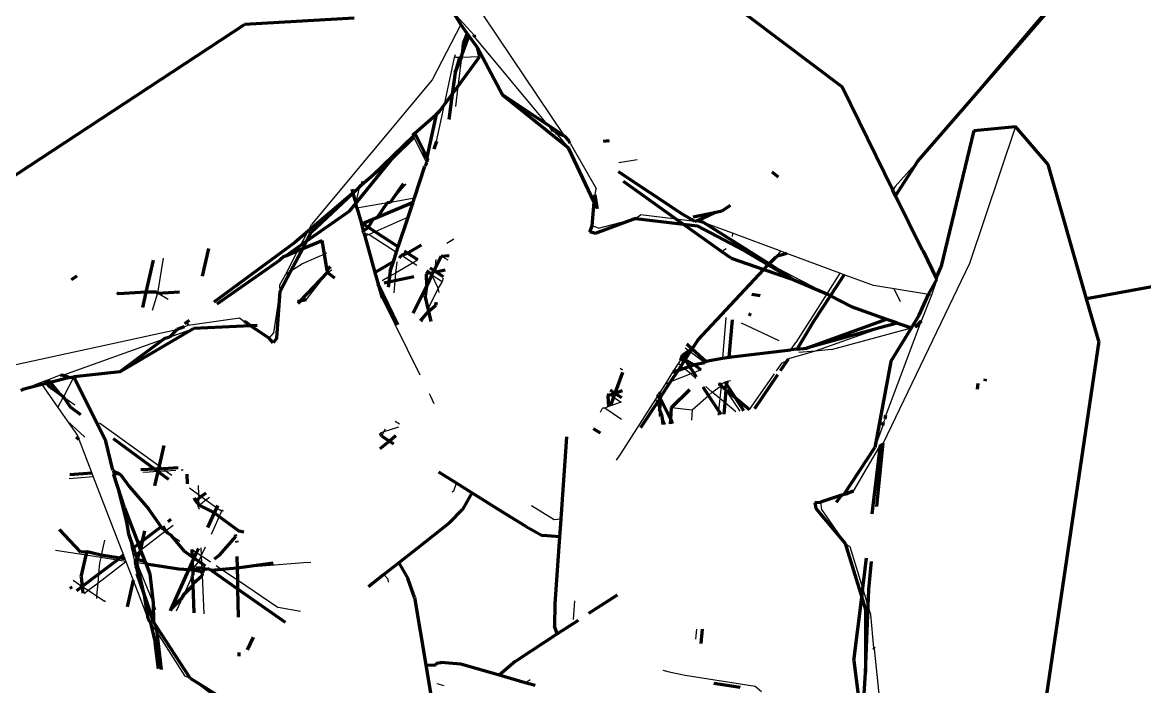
# Model space of a CAD drawing. Header units: millimetres. Extents: x 4307 to 31003, y 2809 to 20009.
# Drawn here: x 18826.02 to 18849.91, y 9350.73 to 9364.86 of the extents above; entities that cross this region are included whole.
import ezdxf

# ---------------------------------------------------------------- set-up
doc = ezdxf.new("R2010")
doc.units = ezdxf.units.MM
doc.layers.add('ProfileEdges', color=7, linetype='Continuous')

msp = doc.modelspace()

# ---------------------------------------------------------------- linework, layer by layer
for p, q in [((18835.251, 9365.884), (18837.559, 9362.45)), ((18845.084, 9361.908), (18848.232, 9365.608)), ((18835.195, 9365.083), (18835.63, 9364.598)), ((18835.356, 9364.816), (18834.747, 9363.64)), ((18835.644, 9364.547), (18837.195, 9362.691)), ((18835.224, 9364.114), (18835.243, 9364.18)), ((18835.325, 9364.117), (18835.224, 9364.114)), ((18835.371, 9364.119), (18835.293, 9363.5)), ((18835.757, 9364.131), (18835.371, 9364.119)), ((18835.009, 9363.113), (18835.224, 9364.114)), ((18834.747, 9363.64), (18832.177, 9360.561)), ((18835.293, 9363.5), (18835.239, 9363.074)), ((18834.836, 9362.329), (18835.009, 9363.113)), ((18833.239, 9361.404), (18834.334, 9362.467)), ((18837.325, 9362.548), (18837.378, 9362.51)), ((18837.378, 9362.51), (18837.647, 9362.194)), ((18847.168, 9362.645), (18846.188, 9359.734)), ((18834.616, 9361.906), (18834.355, 9362.424)), ((18837.684, 9362.291), (18838.239, 9361.331)), ((18838.718, 9361.879), (18839.107, 9361.946)), ((18844.6, 9361.369), (18845.084, 9361.908)), ((18833.119, 9361.009), (18833.205, 9361.372)), ((18833.239, 9361.404), (18833.252, 9361.486)), ((18833.86, 9361.04), (18834.195, 9361.428)), ((18838.219, 9361.193), (18838.239, 9361.331)), ((18844.6, 9361.369), (18844.552, 9361.293)), ((18833.145, 9360.917), (18833.792, 9361.029)), ((18833.86, 9361.04), (18834.37, 9361.128)), ((18832.105, 9360.423), (18832.177, 9360.561)), ((18834.234, 9360.72), (18833.531, 9360.409)), ((18838.287, 9360.485), (18838.153, 9360.536)), ((18838.287, 9360.485), (18839.073, 9360.693)), ((18839.073, 9360.693), (18839.179, 9360.77)), ((18839.943, 9360.677), (18839.179, 9360.77)), ((18840.341, 9360.628), (18839.943, 9360.677)), ((18841.141, 9360.376), (18840.522, 9360.606)), ((18831.943, 9360.117), (18832.105, 9360.423)), ((18833.293, 9360.385), (18833.402, 9360.352)), ((18833.402, 9360.352), (18833.313, 9360.313)), ((18833.531, 9360.409), (18833.402, 9360.352)), ((18833.402, 9360.352), (18833.987, 9359.975)), ((18841.141, 9360.376), (18841.135, 9360.306)), ((18842.171, 9359.994), (18841.141, 9360.376)), ((18831.885, 9360.008), (18831.943, 9360.117)), ((18835.206, 9360.247), (18835.055, 9360.16)), ((18829.019, 9359.848), (18828.901, 9359.103)), ((18831.63, 9359.504), (18831.885, 9360.008)), ((18832.451, 9359.932), (18831.964, 9359.717)), ((18832.493, 9359.95), (18832.451, 9359.932)), ((18834.092, 9359.907), (18834.339, 9359.747)), ((18834.827, 9359.819), (18834.801, 9359.612)), ((18835.084, 9359.806), (18834.936, 9359.886)), ((18840.906, 9359.99), (18840.948, 9360.012)), ((18841.006, 9360.043), (18840.948, 9360.012)), ((18841.373, 9360.019), (18841.924, 9359.729)), ((18842.079, 9359.884), (18842.171, 9359.994)), ((18842.295, 9359.948), (18842.171, 9359.994)), ((18843.428, 9359.527), (18842.295, 9359.948)), ((18831.74, 9359.574), (18831.964, 9359.717)), ((18832.594, 9359.641), (18832.508, 9359.584)), ((18832.515, 9359.544), (18832.609, 9359.595)), ((18833.991, 9359.765), (18833.968, 9359.53)), ((18834.339, 9359.747), (18833.968, 9359.53)), ((18834.444, 9359.808), (18834.339, 9359.747)), ((18834.339, 9359.747), (18834.417, 9359.697)), ((18841.924, 9359.729), (18843.148, 9359.086)), ((18846.188, 9359.734), (18844.345, 9355.912)), ((18831.5, 9359.278), (18831.63, 9359.504)), ((18831.63, 9359.504), (18831.74, 9359.574)), ((18832.061, 9358.96), (18832.515, 9359.544)), ((18833.838, 9359.454), (18833.682, 9359.362)), ((18833.968, 9359.53), (18833.838, 9359.454)), ((18833.952, 9359.363), (18833.927, 9359.105)), ((18833.968, 9359.53), (18833.952, 9359.363)), ((18834.69, 9359.52), (18834.74, 9359.488)), ((18834.875, 9359.209), (18834.74, 9359.488)), ((18834.74, 9359.488), (18834.958, 9359.347)), ((18834.958, 9359.347), (18834.875, 9359.209)), ((18834.978, 9359.418), (18834.958, 9359.347)), ((18843.428, 9359.527), (18843.148, 9359.086)), ((18843.517, 9359.494), (18843.428, 9359.527)), ((18844.145, 9359.261), (18843.517, 9359.494)), ((18845.49, 9359.39), (18845.378, 9359.059)), ((18828.901, 9359.103), (18828.787, 9358.733)), ((18829.122, 9358.963), (18828.901, 9359.103)), ((18831.375, 9358.259), (18831.513, 9359.141)), ((18831.513, 9359.141), (18831.5, 9359.278)), ((18834.875, 9359.209), (18834.66, 9358.773)), ((18834.895, 9359.117), (18834.875, 9359.209)), ((18844.579, 9359.19), (18844.145, 9359.261)), ((18844.714, 9358.918), (18844.579, 9359.19)), ((18845.314, 9359.07), (18844.579, 9359.19)), ((18834.49, 9357.358), (18833.68, 9358.996)), ((18843.148, 9359.086), (18842.487, 9358.048)), ((18845.378, 9359.059), (18845.157, 9358.503)), ((18845.378, 9359.059), (18845.314, 9359.07)), ((18829.466, 9358.386), (18829.551, 9358.419)), ((18829.551, 9358.419), (18830.646, 9358.573)), ((18830.646, 9358.573), (18830.745, 9358.496)), ((18834.581, 9358.613), (18834.519, 9358.486)), ((18840.998, 9358.586), (18840.929, 9357.719)), ((18842.132, 9358.089), (18841.335, 9358.465)), ((18844.405, 9358.396), (18842.898, 9357.867)), ((18845.118, 9358.397), (18844.402, 9356.505)), ((18844.629, 9358.474), (18844.405, 9358.396)), ((18845.03, 9358.376), (18845.118, 9358.397)), ((18845.157, 9358.503), (18845.118, 9358.397)), ((18825.592, 9357.518), (18829.311, 9358.325)), ((18829.153, 9358.167), (18829.664, 9358.35)), ((18831.278, 9358.146), (18831.375, 9358.259)), ((18843.251, 9357.899), (18844.949, 9358.361)), ((18826.883, 9357.355), (18829.043, 9358.128)), ((18840.207, 9357.874), (18840.13, 9357.931)), ((18840.283, 9357.919), (18840.522, 9357.64)), ((18842.381, 9357.892), (18842.487, 9358.048)), ((18839.989, 9357.603), (18840.03, 9357.666)), ((18840.239, 9357.851), (18840.207, 9357.874)), ((18840.522, 9357.64), (18840.239, 9357.851)), ((18842.898, 9357.867), (18842.33, 9357.702)), ((18842.898, 9357.867), (18842.556, 9357.837)), ((18843.251, 9357.899), (18842.898, 9357.867)), ((18838.796, 9357.464), (18838.749, 9357.499)), ((18839.871, 9357.418), (18839.989, 9357.603)), ((18840.046, 9357.555), (18839.989, 9357.603)), ((18840.112, 9357.5), (18840.046, 9357.555)), ((18840.251, 9357.383), (18840.112, 9357.5)), ((18840.464, 9357.467), (18840.315, 9357.408)), ((18840.522, 9357.64), (18840.549, 9357.62)), ((18842.076, 9357.445), (18842.196, 9357.622)), ((18842.301, 9357.658), (18842.196, 9357.622)), ((18826.032, 9357.051), (18826.409, 9357.197)), ((18826.409, 9357.197), (18826.498, 9357.232)), ((18826.409, 9357.197), (18826.437, 9357.156)), ((18826.498, 9357.232), (18826.563, 9357.257)), ((18826.563, 9357.257), (18826.835, 9357.363)), ((18827.115, 9357.318), (18826.896, 9356.898)), ((18839.712, 9357.168), (18839.871, 9357.418)), ((18839.821, 9357.212), (18839.712, 9357.168)), ((18840.251, 9357.383), (18839.821, 9357.212)), ((18840.315, 9357.408), (18840.251, 9357.383)), ((18840.363, 9357.288), (18840.251, 9357.383)), ((18840.98, 9357.209), (18840.9, 9357.167)), ((18841.024, 9357.219), (18840.98, 9357.209)), ((18841.101, 9357.238), (18841.024, 9357.219)), ((18841.5, 9356.627), (18842.032, 9357.381)), ((18826.437, 9357.156), (18826.776, 9356.67)), ((18834.715, 9356.904), (18834.686, 9356.961)), ((18839.598, 9356.99), (18839.712, 9357.168)), ((18840.709, 9356.997), (18840.571, 9357.113)), ((18840.63, 9356.926), (18840.709, 9356.997)), ((18840.709, 9356.997), (18840.896, 9357.126)), ((18840.869, 9356.862), (18840.709, 9356.997)), ((18840.896, 9357.126), (18840.869, 9356.862)), ((18841.302, 9356.591), (18841.007, 9357.034)), ((18826.776, 9356.67), (18826.896, 9356.898)), ((18826.896, 9356.898), (18827.137, 9356.724)), ((18834.788, 9356.747), (18834.715, 9356.904)), ((18838.772, 9356.778), (18838.544, 9356.705)), ((18838.545, 9356.933), (18838.609, 9356.889)), ((18838.609, 9356.889), (18838.772, 9356.778)), ((18838.765, 9355.685), (18839.505, 9356.844)), ((18839.505, 9356.844), (18839.542, 9356.902)), ((18839.533, 9356.77), (18839.505, 9356.844)), ((18839.589, 9356.626), (18839.533, 9356.77)), ((18840.281, 9356.615), (18840.63, 9356.926)), ((18840.869, 9356.862), (18840.842, 9356.602)), ((18840.984, 9356.765), (18840.869, 9356.862)), ((18841.211, 9356.574), (18840.984, 9356.765)), ((18826.776, 9356.67), (18826.973, 9356.387)), ((18838.332, 9356.569), (18838.372, 9356.657)), ((18838.419, 9356.654), (18838.372, 9356.657)), ((18838.502, 9356.691), (18838.419, 9356.654)), ((18838.778, 9356.41), (18838.419, 9356.654)), ((18838.544, 9356.705), (18838.502, 9356.691)), ((18839.589, 9356.626), (18839.577, 9356.478)), ((18839.712, 9356.306), (18839.644, 9356.481)), ((18839.839, 9356.667), (18840.281, 9356.615)), ((18840.281, 9356.615), (18840.268, 9356.4)), ((18840.842, 9356.602), (18840.833, 9356.504)), ((18827.351, 9356.04), (18826.973, 9356.387)), ((18826.973, 9356.387), (18827.192, 9356.073)), ((18827.661, 9356.345), (18828.933, 9355.424)), ((18834.032, 9356.25), (18833.718, 9356.148)), ((18833.958, 9356.377), (18834.053, 9356.318)), ((18844.343, 9356.285), (18844.17, 9355.816)), ((18844.394, 9356.424), (18844.352, 9356.356)), ((18827.192, 9356.073), (18827.221, 9355.997)), ((18827.221, 9355.997), (18827.501, 9355.27)), ((18833.718, 9356.148), (18833.641, 9356.123)), ((18833.673, 9356.061), (18833.718, 9356.148)), ((18833.718, 9356.148), (18833.751, 9356.211)), ((18844.293, 9355.879), (18843.709, 9354.884)), ((18844.345, 9355.912), (18844.293, 9355.879)), ((18838.671, 9355.547), (18838.765, 9355.685)), ((18828.718, 9355.295), (18828.588, 9355.284)), ((18828.906, 9355.309), (18828.718, 9355.295)), ((18829.084, 9355.315), (18828.906, 9355.309)), ((18828.933, 9355.424), (18829.015, 9355.364)), ((18829.015, 9355.364), (18829.084, 9355.315)), ((18829.291, 9355.326), (18829.084, 9355.315)), ((18829.084, 9355.315), (18829.205, 9355.227)), ((18829.444, 9355.334), (18829.404, 9355.332)), ((18827.53, 9355.195), (18827.017, 9355.151)), ((18827.501, 9355.27), (18827.53, 9355.195)), ((18827.53, 9355.195), (18828.174, 9353.523)), ((18828.041, 9355.238), (18827.97, 9355.232)), ((18828.289, 9353.969), (18827.97, 9355.232)), ((18828.077, 9355.259), (18828.041, 9355.238)), ((18835.206, 9354.895), (18835.261, 9355.06)), ((18829.578, 9354.957), (18829.774, 9354.815)), ((18829.766, 9355.007), (18829.774, 9354.815)), ((18829.774, 9354.815), (18829.831, 9354.774)), ((18829.774, 9354.815), (18829.778, 9354.734)), ((18835.206, 9354.895), (18835.174, 9354.869)), ((18829.757, 9354.571), (18829.784, 9354.592)), ((18829.757, 9354.571), (18829.788, 9354.504)), ((18829.784, 9354.592), (18829.778, 9354.734)), ((18829.784, 9354.592), (18829.929, 9354.703)), ((18829.831, 9354.774), (18829.929, 9354.703)), ((18829.929, 9354.703), (18830.006, 9354.762)), ((18829.929, 9354.703), (18830.16, 9354.536)), ((18836.861, 9354.58), (18837.34, 9354.284)), ((18843.017, 9354.654), (18843.032, 9354.497)), ((18830.213, 9354.35), (18830.037, 9353.964)), ((18830.16, 9354.536), (18830.245, 9354.474)), ((18830.276, 9354.488), (18830.213, 9354.35)), ((18830.302, 9354.461), (18830.245, 9354.474)), ((18843.032, 9354.497), (18843.54, 9353.771)), ((18829.069, 9354.042), (18829.23, 9354.166)), ((18837.34, 9354.284), (18837.483, 9354.3)), ((18827.767, 9353.847), (18827.699, 9353.524)), ((18828.289, 9353.969), (18828.344, 9353.651)), ((18828.538, 9353.634), (18829.069, 9354.042)), ((18829.172, 9353.96), (18829.373, 9353.824)), ((18827.382, 9353.525), (18826.728, 9353.627)), ((18828.344, 9353.651), (18828.377, 9353.51)), ((18828.42, 9353.543), (18828.538, 9353.634)), ((18829.634, 9353.648), (18829.73, 9353.583)), ((18829.823, 9353.678), (18829.83, 9353.516)), ((18829.913, 9353.693), (18829.83, 9353.516)), ((18843.54, 9353.771), (18843.647, 9353.703)), ((18843.915, 9352.822), (18843.647, 9353.703)), ((18827.689, 9353.476), (18827.382, 9353.525)), ((18827.627, 9352.933), (18828.224, 9353.393)), ((18827.689, 9353.476), (18827.665, 9353.36)), ((18827.699, 9353.524), (18827.689, 9353.476)), ((18828.04, 9353.422), (18827.689, 9353.476)), ((18828.224, 9353.393), (18828.04, 9353.422)), ((18828.174, 9353.523), (18828.203, 9353.449)), ((18828.203, 9353.449), (18828.224, 9353.393)), ((18828.224, 9353.393), (18828.38, 9352.99)), ((18828.377, 9353.51), (18828.42, 9353.543)), ((18828.377, 9353.51), (18828.399, 9353.419)), ((18828.399, 9353.419), (18828.411, 9353.368)), ((18828.461, 9353.361), (18828.411, 9353.368)), ((18828.439, 9353.25), (18828.411, 9353.368)), ((18829.778, 9353.395), (18829.648, 9353.243)), ((18829.73, 9353.583), (18829.83, 9353.516)), ((18829.83, 9353.516), (18829.778, 9353.395)), ((18829.83, 9353.516), (18830.025, 9353.384)), ((18829.83, 9353.516), (18829.837, 9353.353)), ((18832.162, 9353.367), (18832.007, 9353.36)), ((18827.665, 9353.36), (18827.644, 9353.123)), ((18828.468, 9353.128), (18828.439, 9353.25)), ((18828.461, 9353.361), (18828.807, 9352.511)), ((18828.655, 9353.331), (18828.461, 9353.361)), ((18829.837, 9353.353), (18829.841, 9353.25)), ((18829.957, 9353.219), (18829.89, 9353.189)), ((18830.146, 9353.302), (18830.268, 9353.22)), ((18830.268, 9353.22), (18830.6, 9352.997)), ((18832.007, 9353.36), (18830.595, 9353.246)), ((18827.105, 9352.99), (18827.296, 9352.86)), ((18827.424, 9352.777), (18827.627, 9352.933)), ((18827.627, 9352.933), (18827.602, 9352.658)), ((18827.644, 9353.123), (18827.627, 9352.933)), ((18828.38, 9352.99), (18828.692, 9352.179)), ((18829.633, 9353.077), (18829.456, 9352.688)), ((18829.848, 9353.096), (18829.883, 9352.275)), ((18830.6, 9352.997), (18831.47, 9352.409)), ((18833.806, 9353.017), (18833.719, 9353.115)), ((18833.817, 9352.954), (18833.806, 9353.017)), ((18827.296, 9352.86), (18827.424, 9352.777)), ((18827.333, 9352.708), (18827.424, 9352.777)), ((18827.424, 9352.777), (18827.602, 9352.658)), ((18827.602, 9352.658), (18827.598, 9352.605)), ((18827.602, 9352.658), (18827.76, 9352.553)), ((18844.031, 9352.441), (18843.915, 9352.822)), ((18827.79, 9352.53), (18827.76, 9352.553)), ((18828.807, 9352.511), (18828.856, 9352.372)), ((18829.427, 9352.624), (18829.293, 9352.331)), ((18837.757, 9352.154), (18837.784, 9352.55)), ((18844.086, 9352.261), (18844.031, 9352.441)), ((18829.204, 9352.34), (18829.199, 9352.391)), ((18831.941, 9352.328), (18831.47, 9352.409)), ((18844.146, 9351.554), (18844.086, 9352.261)), ((18828.751, 9352.087), (18828.881, 9351.885)), ((18840.356, 9351.741), (18840.379, 9351.951)), ((18828.881, 9351.885), (18829.481, 9350.951)), ((18844.261, 9350.574), (18844.162, 9351.529)), ((18839.656, 9351.08), (18839.795, 9351.042)), ((18839.795, 9351.042), (18840.131, 9350.97)), ((18829.594, 9350.908), (18829.481, 9350.951)), ((18830.282, 9350.391), (18829.594, 9350.908)), ((18835.004, 9350.746), (18834.851, 9350.789)), ((18836.728, 9350.811), (18836.832, 9350.879)), ((18840.131, 9350.97), (18841.624, 9350.74)), ((18841.624, 9350.74), (18841.756, 9350.621))]:
    msp.add_line(p, q)
at = {"layer": 'ProfileEdges', "lineweight": 211}
for p, q in [((18837.491, 9368.007), (18843.475, 9363.49)), ((18845.084, 9361.908), (18848.372, 9365.697)), ((18835.356, 9364.816), (18835.195, 9365.083)), ((18833.085, 9364.951), (18830.752, 9364.818)), ((18824.523, 9360.73), (18830.752, 9364.818)), ((18835.491, 9364.626), (18835.356, 9364.816)), ((18835.491, 9364.626), (18835.409, 9364.412)), ((18835.525, 9364.579), (18835.491, 9364.626)), ((18835.63, 9364.598), (18835.644, 9364.547)), ((18835.381, 9364.191), (18835.525, 9364.579)), ((18835.409, 9364.412), (18835.381, 9364.191)), ((18835.702, 9364.333), (18835.525, 9364.579)), ((18835.233, 9363.794), (18835.371, 9364.119)), ((18835.325, 9364.117), (18835.233, 9363.794)), ((18835.293, 9363.5), (18835.757, 9364.131)), ((18835.371, 9364.119), (18835.325, 9364.117)), ((18835.371, 9364.119), (18835.381, 9364.191)), ((18835.702, 9364.333), (18835.757, 9364.131)), ((18836.241, 9363.322), (18835.702, 9364.333)), ((18835.233, 9363.794), (18835.171, 9363.335)), ((18835.171, 9363.335), (18835.293, 9363.5)), ((18844.552, 9361.293), (18843.475, 9363.49)), ((18835.009, 9363.113), (18835.171, 9363.335)), ((18835.171, 9363.335), (18835.1, 9362.799)), ((18837.195, 9362.691), (18836.241, 9363.322)), ((18836.241, 9363.322), (18837.647, 9362.194)), ((18834.831, 9362.907), (18834.904, 9362.971)), ((18834.904, 9362.971), (18835.009, 9363.113)), ((18834.38, 9362.508), (18834.831, 9362.907)), ((18834.831, 9362.907), (18834.633, 9361.989)), ((18837.261, 9362.647), (18837.195, 9362.691)), ((18834.334, 9362.467), (18834.38, 9362.508)), ((18834.355, 9362.424), (18834.334, 9362.467)), ((18834.576, 9362.11), (18834.38, 9362.508)), ((18837.559, 9362.45), (18837.261, 9362.647)), ((18837.325, 9362.548), (18837.261, 9362.647)), ((18837.559, 9362.45), (18837.378, 9362.51)), ((18837.559, 9362.45), (18837.653, 9362.345)), ((18846.276, 9362.564), (18845.579, 9359.65)), ((18846.276, 9362.564), (18847.168, 9362.645)), ((18847.862, 9361.839), (18847.168, 9362.645)), ((18833.908, 9361.978), (18834.355, 9362.424)), ((18834.836, 9362.329), (18834.778, 9362.166)), ((18837.684, 9362.291), (18837.653, 9362.345)), ((18838.511, 9362.345), (18838.39, 9362.329)), ((18833.119, 9361.009), (18833.908, 9361.978)), ((18833.239, 9361.404), (18833.908, 9361.978)), ((18834.633, 9361.989), (18834.576, 9362.11)), ((18834.66, 9361.933), (18834.633, 9361.989)), ((18838.196, 9361.037), (18837.647, 9362.194)), ((18834.37, 9361.128), (18834.593, 9361.802)), ((18834.631, 9361.876), (18834.593, 9361.802)), ((18834.66, 9361.933), (18834.616, 9361.906)), ((18834.631, 9361.876), (18834.616, 9361.906)), ((18844.609, 9361.176), (18845.084, 9361.908)), ((18848.679, 9358.984), (18847.862, 9361.839)), ((18840.063, 9360.792), (18838.716, 9361.684)), ((18841.975, 9361.682), (18842.115, 9361.579)), ((18833.033, 9361.318), (18833.057, 9361.232)), ((18833.057, 9361.232), (18833.205, 9361.372)), ((18833.205, 9361.372), (18833.239, 9361.404)), ((18833.86, 9361.04), (18834.137, 9361.432)), ((18839.943, 9360.677), (18838.82, 9361.48)), ((18844.609, 9361.176), (18844.552, 9361.293)), ((18833.057, 9361.232), (18832.105, 9360.423)), ((18832.17, 9360.398), (18833.057, 9361.232)), ((18833.057, 9361.232), (18833.119, 9361.009)), ((18833.581, 9360.718), (18834.339, 9361.036)), ((18833.581, 9360.718), (18833.792, 9361.029)), ((18833.792, 9361.029), (18833.86, 9361.04)), ((18834.234, 9360.72), (18834.339, 9361.036)), ((18834.339, 9361.036), (18834.37, 9361.128)), ((18838.153, 9360.536), (18838.196, 9361.037)), ((18838.196, 9361.037), (18838.219, 9361.193)), ((18838.262, 9360.927), (18838.196, 9361.037)), ((18838.262, 9360.927), (18838.219, 9361.193)), ((18845.176, 9360.021), (18844.609, 9361.176)), ((18832.985, 9360.845), (18832.07, 9360.205)), ((18832.985, 9360.845), (18833.119, 9361.009)), ((18833.145, 9360.917), (18833.119, 9361.009)), ((18833.145, 9360.917), (18833.231, 9360.607)), ((18838.264, 9360.894), (18838.262, 9360.927)), ((18840.341, 9360.628), (18840.063, 9360.792)), ((18840.758, 9360.813), (18840.304, 9360.716)), ((18840.758, 9360.813), (18840.396, 9360.641)), ((18840.916, 9360.847), (18840.758, 9360.813)), ((18841.087, 9360.97), (18840.916, 9360.847)), ((18833.264, 9360.585), (18833.231, 9360.607)), ((18833.231, 9360.607), (18833.24, 9360.575)), ((18833.24, 9360.575), (18833.264, 9360.585)), ((18833.24, 9360.575), (18833.28, 9360.431)), ((18833.264, 9360.585), (18833.495, 9360.682)), ((18833.393, 9360.501), (18833.264, 9360.585)), ((18833.393, 9360.501), (18833.495, 9360.682)), ((18833.495, 9360.682), (18833.581, 9360.718)), ((18834.023, 9360.085), (18834.234, 9360.72)), ((18838.103, 9360.409), (18838.153, 9360.536)), ((18839.073, 9360.693), (18838.218, 9360.373)), ((18839.073, 9360.693), (18840.09, 9360.572)), ((18840.09, 9360.572), (18839.943, 9360.677)), ((18840.09, 9360.572), (18840.386, 9360.537)), ((18840.906, 9359.99), (18840.09, 9360.572)), ((18840.396, 9360.641), (18840.341, 9360.628)), ((18840.386, 9360.537), (18841.373, 9360.019)), ((18840.522, 9360.606), (18840.396, 9360.641)), ((18841.924, 9359.729), (18840.522, 9360.606)), ((18832.105, 9360.423), (18831.824, 9360.182)), ((18832.07, 9360.205), (18832.17, 9360.398)), ((18833.28, 9360.431), (18833.393, 9360.501)), ((18833.293, 9360.385), (18833.28, 9360.431)), ((18833.293, 9360.385), (18833.313, 9360.313)), ((18833.313, 9360.313), (18833.528, 9359.54)), ((18833.531, 9360.409), (18833.393, 9360.501)), ((18834.023, 9360.085), (18833.531, 9360.409)), ((18838.218, 9360.373), (18838.103, 9360.409)), ((18831.824, 9360.182), (18830.098, 9358.907)), ((18831.943, 9360.117), (18831.641, 9359.905)), ((18832.07, 9360.205), (18831.943, 9360.117)), ((18831.989, 9360.052), (18832.403, 9360.225)), ((18831.989, 9360.052), (18832.07, 9360.205)), ((18832.451, 9359.932), (18832.403, 9360.225)), ((18833.987, 9359.975), (18834.023, 9360.085)), ((18834.224, 9359.953), (18834.521, 9360.129)), ((18829.983, 9360.05), (18829.849, 9359.462)), ((18831.586, 9359.883), (18831.501, 9359.801)), ((18831.586, 9359.883), (18831.641, 9359.905)), ((18831.641, 9359.905), (18831.885, 9360.008)), ((18831.74, 9359.574), (18831.989, 9360.052)), ((18831.885, 9360.008), (18831.989, 9360.052)), ((18832.508, 9359.584), (18832.451, 9359.932)), ((18833.919, 9359.772), (18833.987, 9359.975)), ((18834.051, 9359.85), (18834.092, 9359.907)), ((18834.092, 9359.907), (18834.224, 9359.953)), ((18834.224, 9359.953), (18834.156, 9359.998)), ((18834.444, 9359.808), (18834.224, 9359.953)), ((18834.936, 9359.886), (18834.801, 9359.612)), ((18834.936, 9359.886), (18835.111, 9359.904)), ((18841.111, 9359.843), (18840.906, 9359.99)), ((18841.111, 9359.843), (18841.809, 9359.606)), ((18841.373, 9360.019), (18841.903, 9359.706)), ((18841.924, 9359.729), (18842.079, 9359.884)), ((18842.295, 9359.948), (18842.079, 9359.884)), ((18845.176, 9360.021), (18845.201, 9359.997)), ((18845.201, 9359.997), (18845.475, 9359.422)), ((18853.562, 9359.875), (18848.679, 9358.984)), ((18828.659, 9359.123), (18828.814, 9359.805)), ((18831.501, 9359.801), (18830.159, 9358.87)), ((18832.508, 9359.584), (18832.584, 9359.671)), ((18832.508, 9359.584), (18832.515, 9359.544)), ((18833.528, 9359.54), (18833.919, 9359.772)), ((18833.852, 9359.569), (18833.919, 9359.772)), ((18834.668, 9359.581), (18834.646, 9359.549)), ((18834.796, 9359.575), (18834.705, 9359.636)), ((18834.801, 9359.612), (18834.796, 9359.575)), ((18835.025, 9359.592), (18834.834, 9359.551)), ((18840.401, 9358.1), (18841.809, 9359.606)), ((18841.809, 9359.606), (18841.903, 9359.706)), ((18841.809, 9359.606), (18842.429, 9359.395)), ((18841.903, 9359.706), (18841.924, 9359.729)), ((18841.903, 9359.706), (18842.429, 9359.395)), ((18842.429, 9359.395), (18841.924, 9359.729)), ((18845.475, 9359.422), (18845.579, 9359.65)), ((18827.178, 9359.463), (18827.063, 9359.382)), ((18831.513, 9359.141), (18831.74, 9359.574)), ((18831.934, 9358.933), (18832.515, 9359.544)), ((18832.515, 9359.544), (18832.663, 9359.429)), ((18833.528, 9359.54), (18833.598, 9359.291)), ((18833.838, 9359.454), (18833.825, 9359.336)), ((18833.952, 9359.363), (18833.825, 9359.336)), ((18833.852, 9359.569), (18833.838, 9359.454)), ((18834.357, 9359.449), (18833.952, 9359.363)), ((18834.646, 9359.549), (18834.616, 9359.505)), ((18834.616, 9359.505), (18834.623, 9359.253)), ((18834.74, 9359.488), (18834.623, 9359.253)), ((18834.646, 9359.549), (18834.69, 9359.52)), ((18834.763, 9359.536), (18834.69, 9359.52)), ((18834.74, 9359.488), (18834.763, 9359.536)), ((18834.763, 9359.536), (18834.796, 9359.575)), ((18834.834, 9359.551), (18834.796, 9359.575)), ((18834.987, 9359.451), (18834.834, 9359.551)), ((18842.429, 9359.395), (18843.148, 9359.086)), ((18843.226, 9359.046), (18843.517, 9359.494)), ((18845.314, 9359.07), (18845.49, 9359.39)), ((18845.475, 9359.422), (18845.49, 9359.39)), ((18828.029, 9359.117), (18828.069, 9359.089)), ((18828.659, 9359.123), (18828.069, 9359.089)), ((18828.583, 9358.793), (18828.659, 9359.123)), ((18828.868, 9359.126), (18828.659, 9359.123)), ((18828.901, 9359.103), (18828.868, 9359.126)), ((18828.901, 9359.103), (18829.366, 9359.131)), ((18831.435, 9358.143), (18831.513, 9359.141)), ((18834.014, 9358.427), (18833.598, 9359.291)), ((18833.598, 9359.291), (18833.68, 9358.996)), ((18833.825, 9359.336), (18833.727, 9359.315)), ((18833.825, 9359.336), (18833.812, 9359.226)), ((18834.623, 9359.253), (18834.339, 9358.675)), ((18834.623, 9359.253), (18834.595, 9359.043)), ((18831.934, 9358.933), (18831.882, 9358.922)), ((18831.896, 9358.89), (18831.934, 9358.933)), ((18832.061, 9358.96), (18831.934, 9358.933)), ((18834.66, 9358.773), (18834.595, 9359.043)), ((18834.821, 9358.848), (18834.838, 9358.91)), ((18841.731, 9359.043), (18841.551, 9359.074)), ((18842.874, 9358.505), (18843.226, 9359.046)), ((18843.148, 9359.086), (18843.226, 9359.046)), ((18843.226, 9359.046), (18843.665, 9358.815)), ((18845.117, 9358.635), (18845.314, 9359.07)), ((18848.937, 9358.08), (18848.679, 9358.984)), ((18834.581, 9358.613), (18834.673, 9358.719)), ((18834.673, 9358.719), (18834.66, 9358.773)), ((18834.673, 9358.719), (18834.821, 9358.848)), ((18834.725, 9358.5), (18834.673, 9358.719)), ((18841.48, 9358.66), (18841.536, 9358.632)), ((18843.665, 9358.815), (18844.422, 9358.547)), ((18844.949, 9358.361), (18845.117, 9358.635)), ((18829.466, 9358.386), (18829.311, 9358.325)), ((18829.574, 9358.52), (18829.476, 9358.448)), ((18829.558, 9358.45), (18829.526, 9358.428)), ((18830.888, 9358.409), (18829.664, 9358.35)), ((18830.745, 9358.496), (18830.771, 9358.488)), ((18830.888, 9358.409), (18830.771, 9358.488)), ((18831.017, 9358.416), (18830.888, 9358.409)), ((18830.888, 9358.409), (18831.278, 9358.146)), ((18834.494, 9358.512), (18834.581, 9358.613)), ((18841.069, 9357.736), (18841.138, 9358.536)), ((18842.517, 9357.908), (18842.874, 9358.505)), ((18842.714, 9357.932), (18844.422, 9358.547)), ((18844.405, 9358.396), (18842.714, 9357.932)), ((18844.656, 9358.465), (18844.405, 9358.396)), ((18844.422, 9358.547), (18844.629, 9358.474)), ((18844.629, 9358.474), (18844.656, 9358.465)), ((18844.656, 9358.465), (18844.949, 9358.361)), ((18845.157, 9358.503), (18845.03, 9358.376)), ((18828.098, 9357.43), (18829.664, 9358.35)), ((18829.153, 9358.167), (18829.043, 9358.128)), ((18829.311, 9358.325), (18829.153, 9358.167)), ((18831.358, 9358.042), (18831.278, 9358.146)), ((18844.511, 9357.648), (18844.949, 9358.361)), ((18829.043, 9358.128), (18828.098, 9357.43)), ((18831.435, 9358.143), (18831.358, 9358.042)), ((18840.166, 9358.026), (18840.283, 9357.919)), ((18840.283, 9357.919), (18840.207, 9357.874)), ((18840.283, 9357.919), (18840.239, 9357.851)), ((18840.401, 9358.1), (18840.283, 9357.919)), ((18840.283, 9357.919), (18840.57, 9357.656)), ((18842.517, 9357.908), (18842.381, 9357.892)), ((18842.517, 9357.908), (18842.714, 9357.932)), ((18848.937, 9358.08), (18847.767, 9350.174)), ((18840.072, 9357.778), (18840.03, 9357.666)), ((18840.095, 9357.743), (18840.03, 9357.666)), ((18840.046, 9357.555), (18840.132, 9357.687)), ((18840.207, 9357.874), (18840.072, 9357.778)), ((18840.095, 9357.743), (18840.072, 9357.778)), ((18840.239, 9357.851), (18840.095, 9357.743)), ((18840.132, 9357.687), (18840.095, 9357.743)), ((18840.132, 9357.687), (18840.239, 9357.851)), ((18840.228, 9357.54), (18840.132, 9357.687)), ((18840.132, 9357.687), (18840.329, 9357.574)), ((18840.57, 9357.656), (18840.929, 9357.719)), ((18840.929, 9357.719), (18841.069, 9357.736)), ((18841.069, 9357.736), (18842.381, 9357.892)), ((18842.301, 9357.658), (18842.33, 9357.702)), ((18828.098, 9357.43), (18827.115, 9357.318)), ((18839.821, 9357.212), (18839.98, 9357.455)), ((18839.98, 9357.455), (18839.871, 9357.418)), ((18839.98, 9357.455), (18840.046, 9357.555)), ((18840.112, 9357.5), (18839.98, 9357.455)), ((18840.228, 9357.54), (18840.112, 9357.5)), ((18840.329, 9357.574), (18840.228, 9357.54)), ((18840.315, 9357.408), (18840.228, 9357.54)), ((18840.549, 9357.62), (18840.329, 9357.574)), ((18840.329, 9357.574), (18840.464, 9357.467)), ((18840.57, 9357.656), (18840.549, 9357.62)), ((18842.165, 9357.458), (18842.301, 9357.658)), ((18844.511, 9357.648), (18844.17, 9355.816)), ((18826.498, 9357.232), (18826.538, 9357.182)), ((18826.61, 9357.201), (18826.538, 9357.182)), ((18826.563, 9357.257), (18826.61, 9357.201)), ((18827.029, 9357.31), (18826.61, 9357.201)), ((18826.61, 9357.201), (18826.805, 9356.964)), ((18826.835, 9357.363), (18826.883, 9357.355)), ((18826.883, 9357.355), (18827.029, 9357.31)), ((18827.029, 9357.31), (18827.115, 9357.318)), ((18827.801, 9355.948), (18827.115, 9357.318)), ((18838.795, 9357.413), (18838.637, 9356.967)), ((18839.617, 9356.9), (18839.821, 9357.212)), ((18840.377, 9357.313), (18840.315, 9357.408)), ((18840.98, 9357.209), (18841.018, 9357.152)), ((18841.018, 9357.152), (18841.024, 9357.219)), ((18841.616, 9356.648), (18842.104, 9357.368)), ((18846.521, 9357.281), (18846.514, 9357.23)), ((18825.99, 9357.029), (18826.032, 9357.051)), ((18826.437, 9357.156), (18826.032, 9357.051)), ((18826.538, 9357.182), (18826.437, 9357.156)), ((18826.538, 9357.182), (18826.585, 9357.123)), ((18826.585, 9357.123), (18826.805, 9356.964)), ((18826.805, 9356.964), (18826.896, 9356.898)), ((18838.507, 9356.959), (18838.486, 9356.912)), ((18838.507, 9356.959), (18838.545, 9356.933)), ((18838.637, 9356.967), (18838.544, 9357.04)), ((18838.637, 9356.967), (18838.545, 9356.933)), ((18838.637, 9356.967), (18838.609, 9356.889)), ((18838.788, 9357.022), (18838.637, 9356.967)), ((18838.786, 9356.875), (18838.637, 9356.967)), ((18839.598, 9356.99), (18839.572, 9356.948)), ((18839.839, 9356.667), (18840.23, 9357.051)), ((18840.63, 9356.926), (18840.516, 9357.1)), ((18840.836, 9357.175), (18840.9, 9357.167)), ((18840.896, 9357.126), (18840.9, 9357.167)), ((18840.972, 9357.063), (18840.896, 9357.126)), ((18840.972, 9357.063), (18841.018, 9357.152)), ((18841.007, 9357.034), (18840.972, 9357.063)), ((18840.984, 9356.765), (18841.007, 9357.034)), ((18841.007, 9357.034), (18841.195, 9356.879)), ((18841.018, 9357.152), (18841.195, 9356.879)), ((18846.354, 9357.059), (18846.369, 9357.186)), ((18826.896, 9356.898), (18827.039, 9356.681)), ((18838.486, 9356.912), (18838.502, 9356.691)), ((18838.609, 9356.889), (18838.544, 9356.705)), ((18839.187, 9356.24), (18839.533, 9356.77)), ((18839.533, 9356.77), (18839.608, 9356.853)), ((18839.542, 9356.902), (18839.572, 9356.948)), ((18839.608, 9356.853), (18839.542, 9356.902)), ((18839.572, 9356.948), (18839.617, 9356.9)), ((18839.608, 9356.853), (18839.589, 9356.626)), ((18839.608, 9356.853), (18839.617, 9356.9)), ((18839.608, 9356.853), (18839.824, 9356.414)), ((18840.842, 9356.602), (18840.63, 9356.926)), ((18840.963, 9356.528), (18840.984, 9356.765)), ((18841.195, 9356.879), (18841.374, 9356.604)), ((18841.195, 9356.879), (18841.5, 9356.627)), ((18827.039, 9356.681), (18827.26, 9356.519)), ((18839.644, 9356.481), (18839.589, 9356.626)), ((18839.662, 9356.299), (18839.644, 9356.481)), ((18839.824, 9356.414), (18839.839, 9356.667)), ((18840.898, 9356.516), (18840.842, 9356.602)), ((18844.394, 9356.424), (18844.402, 9356.505)), ((18839.818, 9356.319), (18839.824, 9356.414)), ((18839.824, 9356.414), (18839.859, 9356.325)), ((18844.343, 9356.285), (18844.352, 9356.356)), ((18827.169, 9356.045), (18827.221, 9355.997)), ((18827.956, 9356.007), (18828.844, 9355.355)), ((18833.673, 9356.061), (18833.641, 9356.123)), ((18833.673, 9356.061), (18833.835, 9355.953)), ((18833.974, 9356.065), (18833.835, 9355.953)), ((18837.605, 9356.042), (18837.483, 9354.3)), ((18838.177, 9356.222), (18838.324, 9356.132)), ((18827.945, 9355.337), (18827.801, 9355.948)), ((18829.032, 9355.862), (18828.933, 9355.424)), ((18833.835, 9355.953), (18833.635, 9355.791)), ((18833.835, 9355.953), (18833.921, 9355.895)), ((18843.519, 9354.821), (18844.17, 9355.816)), ((18844.111, 9354.404), (18844.293, 9355.879)), ((18844.216, 9354.562), (18844.345, 9355.912)), ((18827.945, 9355.337), (18827.991, 9355.295)), ((18827.991, 9355.295), (18827.953, 9355.304)), ((18827.97, 9355.232), (18827.991, 9355.295)), ((18828.077, 9355.259), (18827.991, 9355.295)), ((18828.844, 9355.355), (18828.54, 9355.339)), ((18828.906, 9355.309), (18828.836, 9355)), ((18828.918, 9355.359), (18828.844, 9355.355)), ((18828.844, 9355.355), (18828.906, 9355.309)), ((18828.918, 9355.359), (18828.906, 9355.309)), ((18828.906, 9355.309), (18829.133, 9355.143)), ((18828.933, 9355.424), (18828.918, 9355.359)), ((18829.015, 9355.364), (18828.918, 9355.359)), ((18829.34, 9355.382), (18829.015, 9355.364)), ((18835.261, 9355.06), (18834.886, 9355.294)), ((18827.501, 9355.27), (18827.033, 9355.236)), ((18828.195, 9354.53), (18827.97, 9355.232)), ((18828.077, 9355.259), (18828.112, 9355.244)), ((18828.112, 9355.244), (18828.299, 9354.982)), ((18829.538, 9355.043), (18829.528, 9355.25)), ((18835.589, 9354.855), (18835.261, 9355.06)), ((18828.299, 9354.982), (18828.707, 9354.511)), ((18829.925, 9354.845), (18829.831, 9354.774)), ((18835.589, 9354.855), (18835.391, 9354.496)), ((18836.239, 9354.45), (18835.589, 9354.855)), ((18843.458, 9354.801), (18843.017, 9354.654)), ((18843.356, 9354.656), (18843.458, 9354.801)), ((18843.458, 9354.801), (18843.519, 9354.821)), ((18843.519, 9354.821), (18843.588, 9354.84)), ((18843.709, 9354.884), (18843.588, 9354.84)), ((18829.677, 9354.743), (18829.706, 9354.68)), ((18829.706, 9354.68), (18829.778, 9354.734)), ((18829.706, 9354.68), (18829.784, 9354.592)), ((18829.831, 9354.774), (18829.778, 9354.734)), ((18829.784, 9354.592), (18830.11, 9354.425)), ((18830.16, 9354.536), (18830.182, 9354.584)), ((18842.892, 9354.647), (18843.017, 9354.654)), ((18842.892, 9354.647), (18842.911, 9354.516)), ((18828.195, 9354.53), (18828.49, 9353.761)), ((18828.289, 9353.969), (18828.195, 9354.53)), ((18828.978, 9354.13), (18828.707, 9354.511)), ((18829.969, 9354.112), (18830.11, 9354.425)), ((18830.11, 9354.425), (18830.16, 9354.536)), ((18830.11, 9354.425), (18830.213, 9354.35)), ((18830.213, 9354.35), (18830.637, 9354.038)), ((18835.112, 9354.215), (18835.391, 9354.496)), ((18836.733, 9354.142), (18836.239, 9354.45)), ((18842.911, 9354.516), (18843.54, 9353.771)), ((18828.978, 9354.13), (18828.568, 9353.821)), ((18828.978, 9354.13), (18829.069, 9354.042)), ((18829.02, 9354.14), (18829.069, 9354.042)), ((18829.181, 9354.283), (18829.115, 9354.234)), ((18835.112, 9354.215), (18834.43, 9353.676)), ((18836.733, 9354.142), (18837.088, 9353.945)), ((18837.476, 9354.191), (18837.456, 9353.916)), ((18837.483, 9354.3), (18837.476, 9354.191)), ((18827.263, 9353.589), (18826.812, 9354.069)), ((18828.387, 9353.684), (18828.289, 9353.969)), ((18828.62, 9354.046), (18828.568, 9353.821)), ((18829.069, 9354.042), (18829.111, 9354.001)), ((18829.111, 9354.001), (18829.172, 9353.96)), ((18829.172, 9353.96), (18829.459, 9353.62)), ((18830.228, 9353.532), (18830.566, 9353.924)), ((18830.566, 9353.924), (18830.559, 9353.964)), ((18830.737, 9354.018), (18830.637, 9354.038)), ((18837.197, 9353.937), (18837.088, 9353.945)), ((18837.456, 9353.916), (18837.197, 9353.937)), ((18837.456, 9353.916), (18837.357, 9352.488)), ((18828.387, 9353.684), (18828.344, 9353.651)), ((18828.49, 9353.761), (18828.387, 9353.684)), ((18828.424, 9353.589), (18828.387, 9353.684)), ((18828.538, 9353.634), (18828.466, 9353.47)), ((18828.568, 9353.821), (18828.49, 9353.761)), ((18828.49, 9353.761), (18828.538, 9353.634)), ((18828.568, 9353.821), (18828.538, 9353.634)), ((18828.538, 9353.634), (18828.635, 9353.383)), ((18829.459, 9353.62), (18829.639, 9353.492)), ((18829.639, 9353.492), (18829.634, 9353.648)), ((18829.73, 9353.583), (18829.769, 9353.669)), ((18830.583, 9353.829), (18830.584, 9353.792)), ((18834.43, 9353.676), (18834.036, 9353.365)), ((18843.54, 9353.771), (18843.891, 9352.628)), ((18827.397, 9353.593), (18827.263, 9353.589)), ((18827.276, 9353.063), (18827.382, 9353.525)), ((18827.382, 9353.525), (18827.397, 9353.593)), ((18827.699, 9353.524), (18827.397, 9353.593)), ((18828.04, 9353.422), (18827.644, 9353.123)), ((18828.097, 9353.464), (18827.699, 9353.524)), ((18828.097, 9353.464), (18828.04, 9353.422)), ((18828.174, 9353.523), (18828.097, 9353.464)), ((18828.203, 9353.449), (18828.097, 9353.464)), ((18828.449, 9353.412), (18828.399, 9353.419)), ((18828.42, 9353.543), (18828.424, 9353.589)), ((18828.466, 9353.47), (18828.42, 9353.543)), ((18828.449, 9353.412), (18828.466, 9353.47)), ((18828.48, 9353.431), (18828.449, 9353.412)), ((18828.449, 9353.412), (18828.461, 9353.361)), ((18828.466, 9353.47), (18828.48, 9353.431)), ((18828.635, 9353.383), (18828.48, 9353.431)), ((18828.635, 9353.383), (18828.655, 9353.331)), ((18829.564, 9353.21), (18829.643, 9353.387)), ((18829.639, 9353.492), (18829.678, 9353.465)), ((18829.643, 9353.387), (18829.678, 9353.465)), ((18829.648, 9353.243), (18829.643, 9353.387)), ((18829.678, 9353.465), (18829.73, 9353.583)), ((18829.678, 9353.465), (18829.778, 9353.395)), ((18829.778, 9353.395), (18829.837, 9353.353)), ((18830.114, 9353.449), (18830.228, 9353.532)), ((18830.59, 9353.497), (18830.595, 9353.246)), ((18843.915, 9352.822), (18843.995, 9353.466)), ((18844.046, 9352.792), (18844.103, 9353.392)), ((18828.461, 9353.361), (18828.439, 9353.25)), ((18828.607, 9352.72), (18828.461, 9353.361)), ((18828.607, 9352.72), (18828.468, 9353.128)), ((18828.655, 9353.331), (18828.734, 9353.125)), ((18829.354, 9353.224), (18828.655, 9353.331)), ((18829.199, 9352.391), (18829.564, 9353.21)), ((18829.564, 9353.21), (18829.354, 9353.224)), ((18829.649, 9353.205), (18829.564, 9353.21)), ((18829.649, 9353.205), (18829.647, 9353.108)), ((18829.648, 9353.243), (18829.649, 9353.205)), ((18829.69, 9353.202), (18829.649, 9353.205)), ((18829.711, 9353.247), (18829.69, 9353.202)), ((18829.845, 9353.17), (18829.69, 9353.202)), ((18829.841, 9353.25), (18829.711, 9353.247)), ((18829.837, 9353.353), (18829.911, 9353.301)), ((18829.957, 9353.219), (18829.841, 9353.25)), ((18829.89, 9353.189), (18829.845, 9353.17)), ((18829.845, 9353.17), (18829.848, 9353.096)), ((18830, 9353.238), (18829.957, 9353.219)), ((18830, 9353.238), (18830.05, 9353.202)), ((18830.268, 9353.22), (18830.05, 9353.202)), ((18830.05, 9353.202), (18830.603, 9352.812)), ((18830.595, 9353.246), (18830.268, 9353.22)), ((18831.357, 9353.357), (18830.595, 9353.246)), ((18830.595, 9353.246), (18830.6, 9352.997)), ((18834.036, 9353.365), (18833.719, 9353.115)), ((18834.036, 9353.365), (18834.225, 9353.03)), ((18827.276, 9353.063), (18827.296, 9352.86)), ((18827.644, 9353.123), (18827.296, 9352.86)), ((18828.38, 9352.99), (18828.253, 9352.429)), ((18828.734, 9353.125), (18828.807, 9352.511)), ((18829.633, 9353.077), (18829.647, 9353.108)), ((18829.658, 9352.922), (18829.633, 9353.077)), ((18829.658, 9352.922), (18829.848, 9353.096)), ((18829.659, 9352.885), (18829.658, 9352.922)), ((18830.6, 9352.997), (18830.603, 9352.812)), ((18833.719, 9353.115), (18833.387, 9352.852)), ((18834.37, 9352.624), (18834.225, 9353.03)), ((18827.075, 9352.808), (18827.043, 9352.86)), ((18827.296, 9352.86), (18827.176, 9352.769)), ((18827.296, 9352.86), (18827.309, 9352.717)), ((18828.721, 9352.385), (18828.607, 9352.72)), ((18828.607, 9352.72), (18828.692, 9352.179)), ((18829.427, 9352.624), (18829.456, 9352.688)), ((18829.456, 9352.688), (18829.659, 9352.885)), ((18829.679, 9352.295), (18829.659, 9352.885)), ((18830.603, 9352.812), (18831.618, 9352.096)), ((18830.603, 9352.812), (18830.616, 9352.206)), ((18838.084, 9352.288), (18838.689, 9352.682)), ((18843.891, 9352.628), (18843.915, 9352.822)), ((18844.031, 9352.441), (18844.046, 9352.792)), ((18828.807, 9352.511), (18828.816, 9352.104)), ((18829.199, 9352.391), (18829.427, 9352.624)), ((18834.37, 9352.624), (18834.609, 9351.19)), ((18837.357, 9352.488), (18837.353, 9352.013)), ((18843.724, 9351.274), (18843.891, 9352.628)), ((18843.891, 9352.628), (18843.974, 9352.36)), ((18843.97, 9351.03), (18844.031, 9352.441)), ((18828.692, 9352.179), (18828.751, 9352.087)), ((18828.816, 9352.104), (18828.721, 9352.385)), ((18829.176, 9352.342), (18829.199, 9352.391)), ((18843.974, 9352.36), (18843.97, 9351.03)), ((18828.751, 9352.087), (18828.847, 9351.666)), ((18828.864, 9352.031), (18828.816, 9352.104)), ((18829.594, 9350.908), (18828.864, 9352.031)), ((18828.864, 9352.031), (18828.881, 9351.885)), ((18837.41, 9351.849), (18837.353, 9352.013)), ((18837.41, 9351.849), (18837.858, 9352.14)), ((18840.471, 9351.645), (18840.503, 9351.952)), ((18828.881, 9351.885), (18828.975, 9351.093)), ((18830.938, 9351.781), (18830.804, 9351.51)), ((18836.58, 9351.308), (18837.41, 9351.849)), ((18828.92, 9351.108), (18828.847, 9351.666)), ((18830.631, 9351.456), (18830.632, 9351.379)), ((18844.162, 9351.529), (18844.146, 9351.554)), ((18834.819, 9351.184), (18834.838, 9351.225)), ((18834.838, 9351.225), (18834.932, 9351.239)), ((18835.359, 9351.204), (18834.932, 9351.239)), ((18836.511, 9351.263), (18836.173, 9350.97)), ((18836.511, 9351.263), (18836.58, 9351.308)), ((18843.724, 9351.274), (18843.902, 9349.873)), ((18834.609, 9351.19), (18834.819, 9351.184)), ((18834.609, 9351.19), (18834.717, 9350.546)), ((18836.173, 9350.97), (18835.359, 9351.204)), ((18843.902, 9349.873), (18843.97, 9351.03)), ((18829.594, 9350.908), (18830.399, 9350.402)), ((18836.728, 9350.811), (18836.173, 9350.97)), ((18836.939, 9350.75), (18836.728, 9350.811)), ((18840.741, 9350.798), (18841.303, 9350.719))]:
    msp.add_line(p, q, dxfattribs=at)

doc.saveas('drawing.dxf')
